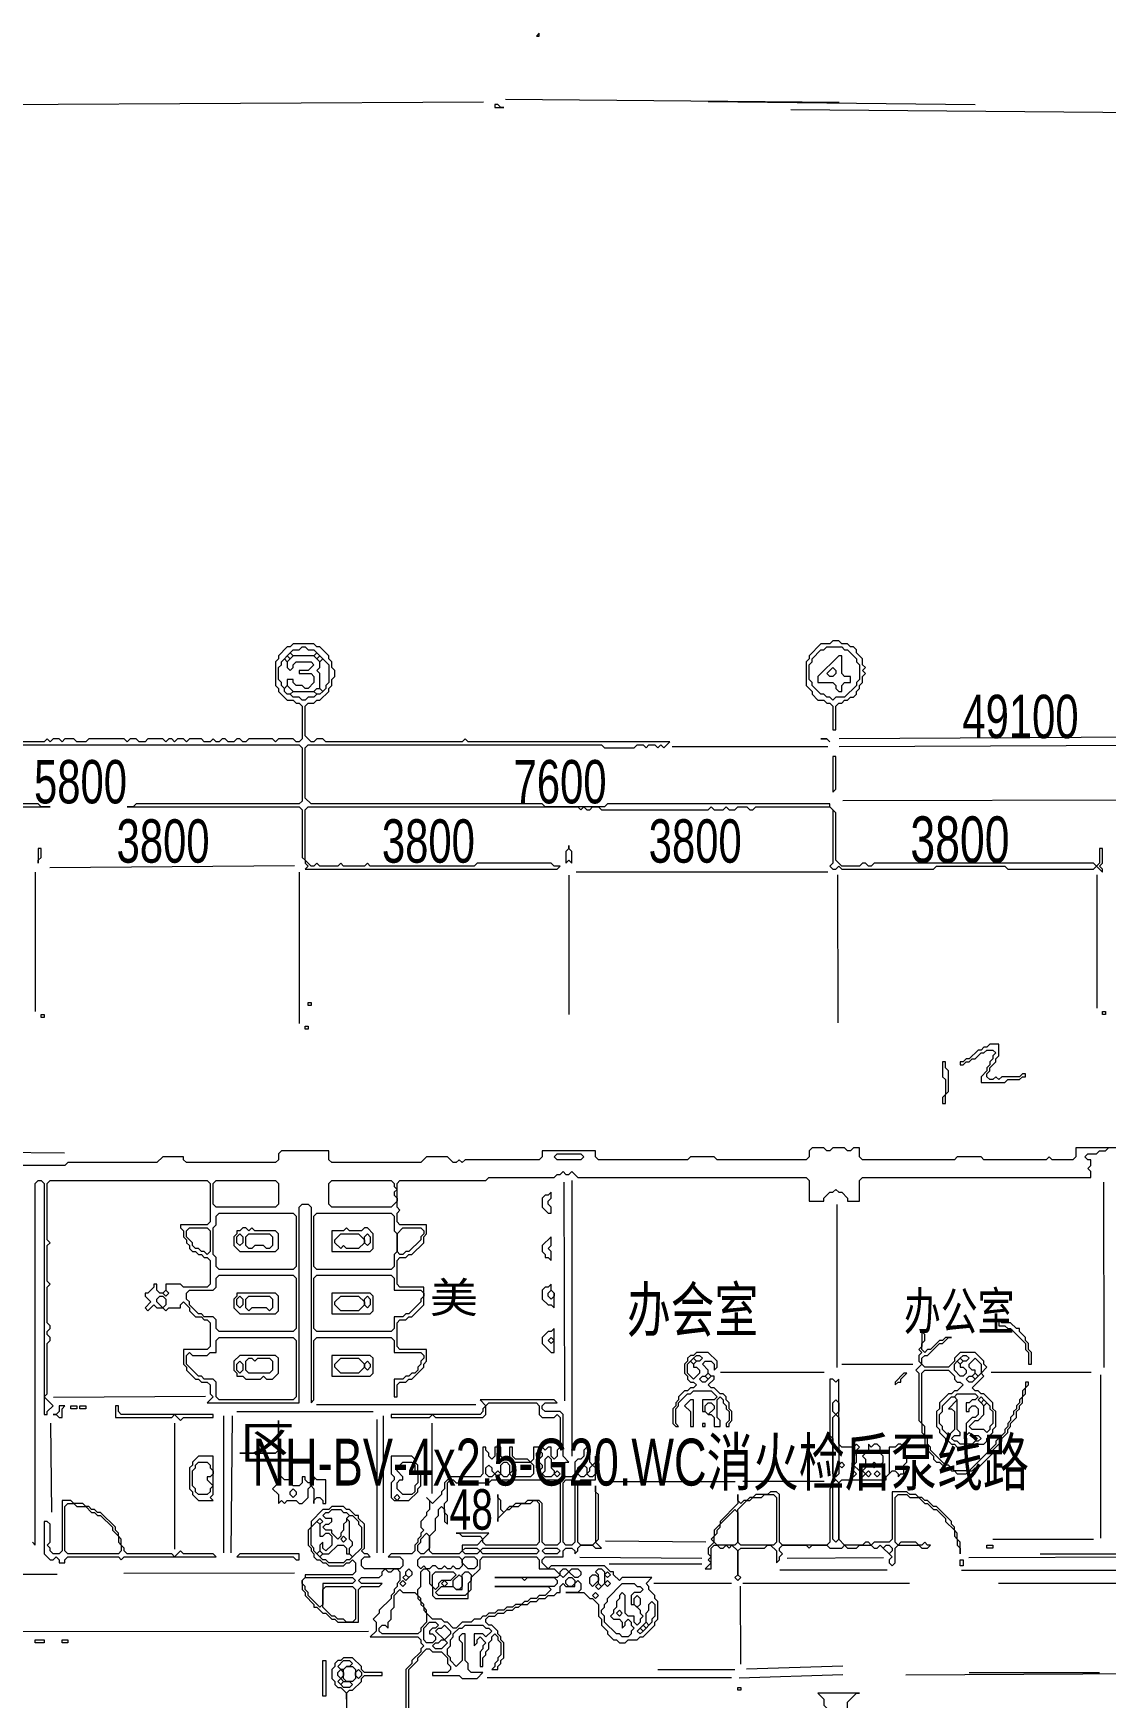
# Model space of a CAD drawing. Extents: x 10 to 1978, y 10 to 1392.
# Drawn here: x 586 to 948, y 828 to 1389 of the extents above; entities that cross this region are included whole.
import ezdxf

# ---------------------------------------------------------------- set-up
doc = ezdxf.new("R2010")
doc.units = 0
for name, color, linetype, lineweight in [('OCR_TEXT', 6, 'Continuous', 0), ('TRACE_CURVE', 6, 'Continuous', 0), ('TRACE_STRAIGHT', 5, 'Continuous', 0), ('TRACE_TEXT_SYMBOL', 6, 'Continuous', 0)]:
    doc.layers.add(name, color=color, linetype=linetype, lineweight=lineweight)
doc.styles.add('wqy-unicode', font='wqy-unicode.lff')

msp = doc.modelspace()

# ---------------------------------------------------------------- linework, layer by layer
at = {"layer": 'TRACE_CURVE', "color": 6}
for points in [[(685, 1150), (684, 1151), (682, 1151), (681, 1150), (680, 1150), (678, 1152), (678, 1162), (679, 1163), (681, 1163), (682, 1164), (683, 1164), (686, 1167), (686, 1168), (687, 1169), (687, 1171), (688, 1172), (688, 1174), (687, 1175), (687, 1177), (686, 1178), (686, 1179), (683, 1182), (682, 1182), (681, 1183), (674, 1183), (673, 1182), (672, 1182), (669, 1179), (669, 1178), (668, 1177), (668, 1169), (669, 1168), (669, 1167), (672, 1164), (674, 1164), (675, 1163), (676, 1163), (677, 1162), (677, 1151), (676, 1150), (675, 1150), (674, 1151), (669, 1151), (668, 1150), (667, 1151), (659, 1151), (658, 1150), (657, 1150), (656, 1151), (655, 1151), (654, 1150), (652, 1150), (651, 1151), (650, 1151), (649, 1150), (648, 1150), (647, 1151), (646, 1150), (644, 1150), (643, 1151), (639, 1151), (638, 1150), (637, 1151), (635, 1151)], [(545, 1149), (676, 1149), (677, 1148), (677, 1130), (676, 1129), (621, 1129), (620, 1128), (618, 1128), (676, 1128), (677, 1127), (677, 1111), (678, 1110), (678, 1109), (679, 1108), (678, 1107), (763, 1107), (764, 1108), (762, 1108), (761, 1109), (736, 1109), (735, 1108), (700, 1108), (699, 1109), (698, 1108), (691, 1108), (690, 1109), (689, 1108), (683, 1108), (682, 1109), (681, 1108), (680, 1108), (678, 1110), (678, 1127), (679, 1128), (770, 1128), (771, 1127), (772, 1128), (773, 1127), (774, 1127), (775, 1128), (777, 1128), (778, 1127), (814, 1127), (815, 1128), (816, 1127), (819, 1127), (820, 1128), (821, 1127), (823, 1127)], [(635, 1151), (634, 1150), (633, 1151), (632, 1151), (631, 1150), (630, 1151), (625, 1151), (624, 1150), (622, 1150), (621, 1151), (619, 1151), (618, 1150), (617, 1151), (605, 1151), (604, 1150), (601, 1150), (600, 1151), (597, 1151), (596, 1150), (595, 1151), (593, 1151), (592, 1150), (591, 1151), (590, 1150), (576, 1150)], [(823, 1127), (824, 1128), (827, 1128), (828, 1127), (829, 1127), (830, 1128), (855, 1128), (856, 1127), (856, 1109), (855, 1108), (856, 1107), (857, 1107), (858, 1108), (859, 1107), (890, 1107), (891, 1108), (914, 1108), (915, 1107), (944, 1107), (945, 1108), (947, 1106), (947, 1107), (946, 1108), (947, 1109), (947, 1114), (946, 1114), (946, 1109), (945, 1108), (944, 1109), (870, 1109), (869, 1108), (868, 1108), (867, 1109), (866, 1109), (865, 1108), (859, 1108), (857, 1110), (857, 1126), (855, 1128), (855, 1129), (780, 1129), (779, 1128), (759, 1128), (758, 1129), (680, 1129), (678, 1131), (678, 1148), (679, 1149), (778, 1149), (779, 1148), (789, 1148), (790, 1149), (792, 1149), (793, 1148), (794, 1149), (796, 1149), (797, 1148), (798, 1149), (799, 1148), (801, 1150), (733, 1150), (732, 1151), (731, 1150), (685, 1150)], [(561, 1128), (592, 1128), (589, 1128), (588, 1129), (543, 1129)], [(849, 1013), (848, 1012), (848, 1010), (847, 1009), (817, 1009), (816, 1010), (808, 1010), (807, 1009), (777, 1009), (776, 1010), (776, 1012), (758, 1012), (758, 1010), (757, 1009), (732, 1009), (731, 1008), (730, 1009), (729, 1008), (728, 1008), (726, 1010), (719, 1010), (717, 1008), (687, 1008), (686, 1009), (686, 1012), (670, 1012), (669, 1011), (669, 1009), (668, 1008), (638, 1008), (637, 1009), (637, 1010), (630, 1010), (628, 1008), (598, 1008), (597, 1007), (569, 1007)], [(955, 1013), (938, 1013), (938, 1010), (937, 1009), (930, 1009), (929, 1010), (928, 1009), (907, 1009), (906, 1010), (898, 1010), (897, 1009), (866, 1009), (865, 1010), (865, 1013), (863, 1013), (862, 1012), (861, 1012), (860, 1013), (856, 1013), (855, 1012), (854, 1012), (853, 1013), (849, 1013)], [(943, 1009), (942, 1009), (941, 1010), (942, 1011), (945, 1011), (946, 1012), (948, 1012), (949, 1013)], [(712, 934), (713, 935), (714, 935), (718, 939), (718, 940), (719, 941), (719, 945), (710, 945), (709, 946), (709, 954), (710, 955), (712, 955), (713, 956), (714, 956), (718, 960), (718, 966), (710, 966), (709, 967), (709, 975), (710, 976), (712, 976), (713, 977), (714, 977), (718, 981), (718, 983), (719, 984), (719, 987), (710, 987), (709, 988), (709, 991), (710, 992), (709, 993), (709, 1001), (710, 1002), (739, 1002), (740, 1003), (762, 1003), (763, 1004), (764, 1004), (765, 1005), (766, 1004), (767, 1004), (768, 1005), (770, 1003), (847, 1003), (848, 1002), (848, 995), (853, 995), (853, 996), (855, 998), (856, 998), (857, 999), (858, 998), (859, 998), (861, 996), (861, 995), (865, 995), (865, 1002), (866, 1003), (943, 1003), (943, 1005), (942, 1006), (943, 1007), (943, 1009)], [(586, 880), (587, 879), (587, 1001), (588, 1002), (589, 1002), (590, 1001), (590, 923), (591, 923), (591, 924), (593, 926), (590, 929), (591, 930), (591, 947), (592, 948), (592, 949), (591, 950), (591, 951), (592, 952), (592, 953), (591, 954), (591, 966), (592, 967), (591, 968), (591, 980), (592, 981), (591, 982), (591, 1001), (592, 1002), (645, 1002), (646, 1001), (646, 988), (645, 987), (636, 987), (636, 986), (637, 985), (637, 983), (638, 982), (638, 981), (639, 980), (639, 979), (640, 978), (641, 978), (642, 977), (643, 977), (644, 976), (645, 976), (646, 975), (646, 967), (645, 966), (637, 966), (636, 967), (631, 967), (631, 965), (630, 964), (629, 964), (628, 965), (628, 967), (627, 967), (627, 966), (625, 964), (624, 964)], [(624, 964), (624, 963), (626, 961), (624, 959), (625, 958), (627, 960), (628, 959), (630, 959), (631, 958), (632, 959), (636, 959), (636, 960), (637, 961), (639, 959), (639, 958), (641, 956), (643, 956), (644, 955), (645, 955), (646, 954), (646, 946), (645, 945), (637, 945), (637, 940), (638, 939), (638, 938), (641, 935), (642, 935), (643, 934), (645, 934), (646, 933), (646, 930), (647, 929), (645, 927), (676, 927), (676, 993), (677, 994), (679, 994), (680, 993), (680, 927), (681, 928), (681, 948), (682, 949), (707, 949), (708, 948), (708, 944), (717, 944), (718, 943), (718, 942), (717, 941), (717, 940), (716, 939), (716, 938), (715, 937), (714, 937), (713, 936), (712, 936), (711, 935), (708, 935), (708, 929), (709, 929), (709, 933), (710, 934), (712, 934)], [(855, 935), (855, 916), (856, 915), (856, 902), (857, 901), (856, 900), (856, 899), (855, 898), (855, 880), (854, 879), (839, 879), (838, 880), (838, 896), (837, 897), (835, 897), (834, 896), (830, 896), (829, 895), (828, 895), (827, 894), (826, 894), (825, 893), (824, 894), (824, 896), (824, 893), (818, 887), (818, 886), (816, 884), (816, 882), (815, 881), (816, 880), (814, 878), (814, 876), (815, 875), (814, 874), (815, 873), (813, 871), (815, 871), (815, 878), (816, 879), (817, 879), (818, 878), (819, 878), (820, 879), (821, 878), (822, 879), (824, 877), (824, 869), (823, 868), (824, 867), (825, 868), (824, 869), (824, 877), (825, 878), (833, 878), (834, 879), (835, 879), (837, 877), (837, 873), (838, 874), (838, 875), (839, 876), (838, 877), (838, 878)], [(856, 935), (855, 935)], [(886, 895), (885, 895), (884, 896), (882, 896), (881, 897), (876, 897), (876, 881), (875, 880), (870, 880), (869, 879), (868, 880), (867, 880), (866, 879), (860, 879), (858, 881), (858, 900), (859, 901), (874, 901), (874, 902), (876, 904), (877, 904), (878, 903), (878, 902), (879, 903), (880, 903), (880, 906), (881, 907), (881, 908), (880, 909), (880, 912), (879, 913), (878, 913), (877, 912), (875, 912), (875, 903), (874, 902), (873, 903), (873, 905), (872, 906), (873, 907), (873, 909), (872, 910), (872, 912), (871, 913), (870, 913), (869, 912), (868, 913), (868, 911), (866, 909), (867, 908), (867, 905), (866, 904), (865, 904), (863, 906), (864, 907), (864, 911), (865, 912), (864, 913), (863, 912), (859, 912), (858, 913), (858, 935), (857, 934), (856, 935)], [(737, 928), (739, 926), (738, 925), (738, 924), (737, 923), (707, 923), (707, 922), (720, 922), (721, 923), (722, 922), (738, 922), (739, 923), (739, 926), (740, 927), (756, 927), (757, 926), (757, 923), (758, 922), (762, 922), (763, 923), (764, 922), (764, 912), (763, 911), (763, 909), (762, 908), (761, 909), (761, 912), (760, 912), (759, 911), (758, 912), (755, 912), (755, 908), (754, 907), (753, 908), (749, 908), (748, 909), (748, 912), (747, 912), (747, 909), (746, 908), (745, 908), (744, 909), (744, 912), (742, 912), (742, 909), (741, 908), (740, 909), (740, 910), (739, 911), (739, 912), (738, 912), (738, 903), (737, 902), (727, 902), (725, 900), (725, 898), (724, 897), (724, 896), (721, 893), (719, 895), (720, 894), (720, 891), (719, 890), (719, 889)], [(774, 907), (774, 912), (773, 912), (772, 911), (772, 909), (771, 908), (770, 908), (769, 907), (769, 903), (768, 902), (766, 902), (765, 903), (765, 906), (766, 907), (767, 907), (765, 909), (765, 923), (764, 924), (759, 924), (758, 925), (758, 926), (759, 927), (763, 927), (762, 928), (737, 928)], [(775, 861), (777, 859), (777, 855), (778, 854), (778, 852), (780, 850), (780, 849), (782, 847), (783, 847), (784, 846), (786, 846), (787, 847), (790, 847), (791, 848), (792, 848), (796, 852), (796, 853), (797, 854), (797, 860), (796, 861), (796, 862), (794, 864), (794, 865), (793, 866), (795, 868), (785, 868), (784, 867), (782, 869), (782, 870), (781, 870), (779, 872), (761, 872), (760, 871), (758, 873), (758, 874), (759, 875), (765, 875), (765, 877), (766, 878), (768, 878), (769, 877), (769, 876), (770, 877), (770, 878), (771, 879), (775, 879), (776, 878), (778, 878), (776, 880), (777, 881), (777, 896), (776, 897), (776, 899), (776, 880), (775, 879), (771, 879), (770, 880), (770, 900), (771, 901), (776, 901), (776, 909), (776, 907), (775, 906), (774, 907)], [(726, 900), (727, 901), (728, 901), (729, 900), (740, 900), (741, 901), (763, 901), (764, 900), (764, 880), (763, 879), (759, 879), (758, 880), (758, 893), (757, 894), (753, 894), (752, 893), (749, 893), (748, 892), (747, 892), (745, 890), (744, 891), (744, 894), (743, 895), (743, 896), (743, 887), (743, 888), (746, 891), (747, 891), (748, 892), (750, 892), (751, 893), (754, 893), (755, 894), (756, 894), (757, 893), (757, 880), (756, 879), (739, 879), (738, 880), (738, 881), (740, 883), (729, 883), (730, 883), (731, 882), (737, 882), (738, 881), (736, 879), (731, 879), (731, 877), (730, 876), (721, 876), (720, 877), (720, 882), (722, 884), (722, 888), (723, 889), (723, 891), (724, 892), (725, 891), (725, 887), (726, 886), (726, 889), (725, 890), (725, 893)], [(725, 893), (726, 894), (726, 900)], [(838, 878), (839, 879), (847, 879), (848, 878), (849, 879), (854, 879), (855, 878), (859, 878), (860, 879), (861, 878), (864, 878), (865, 879), (869, 879), (870, 878), (871, 878), (872, 879), (876, 875), (875, 874), (875, 873), (876, 872), (877, 873), (877, 878), (878, 879), (885, 879), (886, 878), (888, 878), (889, 879), (888, 879), (887, 880), (886, 879), (885, 879), (884, 880), (879, 880), (878, 879), (877, 880), (877, 895), (878, 896), (881, 896), (882, 895), (885, 895), (887, 893), (888, 893), (890, 891), (891, 891), (894, 888), (894, 887), (897, 884), (897, 882), (898, 881), (898, 879), (899, 878), (899, 876), (899, 880), (898, 881), (898, 883), (897, 884), (897, 885), (896, 886), (896, 887), (891, 892), (890, 892), (888, 894), (887, 894), (886, 895)], [(719, 889), (717, 887), (717, 885), (718, 884), (717, 883), (717, 882), (716, 881), (716, 880), (715, 879), (715, 877), (714, 876), (707, 876), (706, 875), (710, 875), (711, 874), (711, 872), (710, 871), (698, 871), (697, 872), (697, 874), (698, 875), (700, 875), (699, 876), (698, 876), (697, 877), (698, 878), (698, 886), (696, 888), (696, 889), (695, 889), (693, 891), (692, 891), (691, 892), (687, 892), (686, 891), (684, 891), (680, 887), (680, 885), (679, 884), (679, 879), (680, 878), (680, 877), (681, 876), (681, 875), (682, 874), (683, 874), (684, 873), (685, 873), (686, 872), (691, 872), (692, 873), (693, 873), (694, 874), (695, 873), (695, 870), (694, 869), (678, 869), (678, 868), (677, 867), (677, 864), (678, 863), (678, 862), (681, 859), (681, 858)], [(681, 858), (682, 858), (684, 856), (685, 856), (687, 854), (688, 854), (689, 853), (696, 853), (696, 864), (697, 865), (703, 865), (704, 866), (697, 866), (696, 867), (697, 868), (703, 868), (704, 869), (704, 870), (705, 871), (706, 870), (707, 870), (708, 871), (709, 871), (710, 870), (710, 867), (709, 866), (709, 865), (708, 864), (708, 863), (707, 862), (707, 861), (703, 857), (703, 856), (701, 854), (702, 853), (702, 850), (700, 848), (716, 848), (717, 847), (717, 846), (718, 845), (717, 844), (717, 843), (714, 840), (714, 839), (712, 837), (712, 734)], [(737, 874), (738, 875), (756, 875), (757, 874), (757, 871), (762, 871), (764, 869), (763, 868), (742, 868), (751, 868), (752, 867), (753, 868), (762, 868), (763, 867), (763, 866), (762, 865), (742, 865), (760, 865), (761, 864), (759, 862), (757, 862), (756, 861), (754, 861), (753, 860), (752, 860), (751, 859), (749, 859), (748, 858), (746, 858), (745, 857), (743, 857), (742, 856), (740, 856), (739, 855), (738, 855), (737, 854), (735, 854), (734, 853), (731, 853), (729, 851), (728, 851), (726, 853), (725, 853), (724, 854), (721, 854), (719, 856), (719, 857), (718, 858), (718, 859), (717, 860), (717, 861), (716, 862), (716, 864), (717, 865), (717, 870), (718, 871), (719, 871), (720, 870), (720, 866), (721, 865), (721, 862), (722, 861), (733, 861), (733, 863)], [(733, 863), (734, 864), (734, 868), (737, 871), (737, 874)], [(737, 838), (738, 838), (738, 841), (739, 842), (739, 843), (740, 844), (740, 846), (741, 847), (741, 848), (742, 849), (743, 848), (743, 847), (744, 846), (744, 842), (743, 841), (743, 840), (742, 839), (742, 838), (741, 837), (743, 837), (743, 838), (744, 839), (744, 840), (745, 841), (745, 846), (744, 847), (744, 848), (743, 849), (743, 850), (741, 852), (740, 852), (739, 853), (739, 854), (740, 855), (742, 855), (743, 856), (745, 856), (746, 857), (748, 857), (749, 858), (750, 858), (751, 859), (753, 859), (754, 860), (756, 860), (757, 861), (759, 861), (760, 862), (762, 862), (763, 863), (764, 863), (764, 865), (765, 866), (766, 865), (769, 865), (769, 866), (770, 867), (771, 866), (771, 864), (770, 863), (766, 863), (772, 863), (774, 861), (775, 861)], [(713, 734), (713, 837), (716, 840), (716, 841), (719, 844), (720, 844), (721, 843), (724, 843), (726, 841), (726, 839), (727, 838), (727, 837), (726, 836), (721, 836), (721, 835), (730, 835), (731, 834), (736, 834), (738, 836), (734, 836), (733, 837), (733, 839), (732, 840), (732, 849), (731, 849), (730, 848), (730, 847), (731, 846), (731, 840), (729, 838), (727, 840), (727, 841), (726, 842), (726, 844), (727, 845), (727, 847), (728, 848), (728, 849), (730, 851), (731, 851), (732, 852), (738, 852), (739, 851), (740, 851), (741, 850), (739, 848), (738, 849), (735, 849), (735, 845), (736, 846), (736, 847), (737, 848), (739, 846), (738, 845), (738, 844), (737, 843), (737, 838)], [(692, 827), (692, 829), (693, 830), (694, 830), (697, 833), (697, 834), (698, 835), (704, 835), (704, 836), (698, 836), (697, 837), (697, 838), (694, 841), (691, 841), (690, 840), (689, 840), (688, 839), (688, 838), (687, 837), (687, 834), (688, 833), (688, 832), (689, 831), (690, 831), (692, 829), (692, 764)]]:
    msp.add_lwpolyline(points, dxfattribs=at)
for points in [[(672, 1179), (673, 1180), (674, 1179), (673, 1178)], [(676, 1181), (677, 1182), (678, 1182), (679, 1181), (681, 1181), (682, 1180), (681, 1179), (674, 1179), (673, 1180), (674, 1181)], [(681, 1179), (682, 1180), (683, 1179), (682, 1178)], [(670, 1177), (671, 1178), (672, 1177), (672, 1175), (673, 1174), (674, 1175), (674, 1176), (675, 1177), (680, 1177), (681, 1176), (679, 1174), (676, 1174), (676, 1173), (680, 1173), (681, 1172), (681, 1170), (679, 1168), (678, 1168), (677, 1169), (675, 1169), (674, 1170), (674, 1171), (672, 1171), (672, 1169), (671, 1168), (670, 1169), (670, 1170), (669, 1171), (669, 1175), (670, 1176)], [(671, 1178), (672, 1179), (673, 1178), (672, 1177)], [(682, 1178), (683, 1179), (684, 1178), (683, 1177)], [(683, 1177), (684, 1178), (686, 1176), (686, 1170), (685, 1169), (685, 1168), (684, 1167), (683, 1168), (683, 1173), (682, 1174), (683, 1175)], [(671, 1168), (672, 1169), (674, 1167), (673, 1166), (672, 1166), (671, 1167)], [(681, 1167), (682, 1168), (683, 1168), (684, 1167), (683, 1166), (682, 1166)], [(673, 1166), (674, 1167), (681, 1167), (682, 1166), (681, 1165), (679, 1165), (678, 1164), (677, 1164), (676, 1165), (674, 1165)], [(762, 1010), (763, 1011), (771, 1011), (772, 1010), (771, 1009), (763, 1009)], [(647, 1001), (648, 1002), (668, 1002), (669, 1001), (669, 994), (668, 993), (648, 993), (647, 994)], [(686, 1001), (687, 1002), (707, 1002), (708, 1001), (708, 1000), (709, 999), (708, 998), (708, 997), (709, 996), (709, 995), (707, 993), (687, 993), (686, 994)], [(648, 990), (649, 991), (674, 991), (675, 990), (675, 973), (674, 972), (649, 972), (648, 973), (648, 976), (647, 977), (647, 986), (648, 987)], [(681, 990), (682, 991), (707, 991), (708, 990), (708, 985), (709, 984), (709, 978), (708, 977), (708, 973), (707, 972), (682, 972), (681, 973)], [(638, 985), (639, 986), (645, 986), (646, 985), (646, 978), (645, 977), (644, 978), (643, 978), (642, 979), (641, 979), (640, 980), (640, 981), (638, 983)], [(711, 986), (717, 986), (718, 985), (718, 984), (717, 983), (717, 982), (713, 978), (712, 978), (711, 977), (710, 977), (709, 978), (709, 984)], [(648, 969), (649, 970), (674, 970), (675, 969), (675, 952), (674, 951), (649, 951), (648, 952), (648, 955), (647, 956), (644, 956), (643, 957), (642, 957), (639, 960), (639, 961), (638, 962), (638, 964), (639, 965), (647, 965), (648, 966)], [(681, 969), (682, 970), (707, 970), (708, 969), (708, 965), (717, 965), (718, 964), (718, 963), (717, 962), (717, 961), (713, 957), (712, 957), (711, 956), (708, 956), (708, 952), (707, 951), (682, 951), (681, 952)], [(628, 962), (629, 963), (630, 963), (631, 962), (631, 960), (630, 959), (628, 961)], [(630, 964), (631, 965), (632, 964), (631, 963)], [(648, 948), (649, 949), (674, 949), (675, 948), (675, 929), (674, 928), (649, 928), (648, 929), (648, 934), (647, 935), (644, 935), (643, 936), (642, 936), (638, 940), (638, 943), (639, 944), (640, 943), (645, 943), (646, 944), (648, 944)], [(856, 927), (857, 928), (858, 927), (858, 924), (857, 923), (856, 924)], [(856, 922), (857, 923), (858, 922), (858, 903), (857, 902), (856, 903)], [(756, 910), (757, 911), (758, 910), (758, 909), (757, 908), (756, 909)], [(739, 905), (740, 906), (741, 905), (741, 904), (742, 903), (741, 902), (740, 902), (739, 903)], [(744, 906), (745, 907), (746, 907), (747, 906), (747, 903), (746, 902), (745, 902), (744, 903)], [(748, 906), (749, 907), (754, 907), (755, 906), (755, 903), (754, 902), (748, 902), (747, 903), (748, 904)], [(756, 906), (757, 907), (758, 906), (758, 905), (757, 904), (756, 905)], [(759, 908), (760, 909), (761, 908), (761, 905), (762, 904), (762, 903), (761, 902), (759, 902), (758, 903), (759, 904)], [(770, 905), (771, 906), (772, 906), (773, 905), (773, 903), (772, 902), (771, 902), (770, 903)], [(774, 905), (775, 906), (776, 905), (776, 903), (775, 902), (774, 902), (773, 903), (774, 904)], [(858, 906), (859, 907), (860, 906), (859, 905)], [(869, 906), (870, 907), (871, 906), (870, 905)], [(742, 903), (743, 904), (744, 903), (743, 902)], [(762, 903), (763, 904), (764, 903), (763, 902)], [(765, 900), (766, 901), (768, 901), (769, 900), (769, 880), (768, 879), (766, 879), (765, 880)], [(856, 900), (857, 901), (858, 900), (858, 881), (857, 880), (856, 881)], [(862, 903), (863, 904), (864, 903), (863, 902)], [(865, 903), (866, 904), (867, 903), (866, 902)], [(867, 903), (868, 904), (869, 903), (868, 902)], [(870, 903), (871, 904), (872, 903), (871, 902)], [(832, 895), (833, 896), (836, 896), (837, 895), (837, 880), (836, 879), (825, 879), (824, 880), (824, 891), (827, 894), (828, 894), (829, 895)], [(682, 887), (683, 888), (684, 887), (683, 886)], [(686, 890), (687, 891), (690, 891), (691, 890), (692, 890), (693, 889), (692, 888), (692, 887), (691, 886), (691, 884), (690, 883), (690, 882), (689, 881), (687, 883), (687, 884), (685, 884), (684, 885), (685, 886), (686, 886), (687, 887), (687, 888), (685, 888), (684, 889), (685, 890)], [(692, 888), (693, 889), (694, 889), (696, 887), (696, 886), (697, 885), (697, 878), (694, 875), (693, 876), (693, 878), (694, 879), (694, 880), (693, 881), (693, 887)], [(823, 891), (824, 890), (824, 880), (823, 879), (817, 879), (816, 880), (816, 882), (817, 883), (817, 884), (818, 885), (818, 886)], [(682, 887), (683, 886), (683, 882), (684, 882), (685, 883), (686, 883), (687, 882), (687, 879), (685, 877), (684, 878), (684, 880), (683, 879), (683, 877), (682, 876), (681, 877), (681, 878), (680, 879), (680, 885)], [(690, 881), (691, 882), (692, 881), (691, 880)], [(719, 883), (720, 882), (720, 878), (718, 876), (717, 876), (716, 877), (716, 879), (717, 880), (717, 881)], [(682, 876), (683, 877), (684, 876), (683, 875)], [(689, 879), (691, 879), (692, 878), (692, 876), (693, 876), (694, 875), (693, 874), (692, 874), (691, 873), (686, 873), (685, 874), (684, 874), (683, 875), (684, 876), (686, 876)], [(731, 877), (732, 878), (736, 878), (737, 877), (736, 876), (732, 876)], [(737, 877), (738, 878), (756, 878), (757, 877), (756, 876), (738, 876)], [(758, 877), (759, 878), (763, 878), (764, 877), (763, 876), (759, 876)], [(873, 878), (874, 879), (875, 879), (876, 878), (876, 877), (875, 876)], [(712, 870), (713, 871), (714, 870), (714, 869), (713, 868), (712, 869)], [(716, 874), (717, 875), (730, 875), (731, 874), (731, 872), (730, 871), (729, 871), (728, 872), (727, 871), (726, 871), (725, 872), (724, 871), (723, 871), (722, 872), (721, 872), (720, 871), (719, 871), (718, 872), (717, 871), (716, 872)], [(731, 874), (732, 875), (735, 875), (736, 874), (736, 872), (735, 871), (733, 871), (731, 873)], [(764, 870), (765, 871), (766, 871), (767, 870), (765, 868), (764, 869)], [(767, 870), (768, 871), (770, 871), (771, 870), (771, 869), (770, 868), (769, 868)], [(776, 870), (777, 871), (778, 871), (779, 870), (779, 866), (778, 865), (777, 866), (777, 869)], [(677, 867), (678, 868), (694, 868), (695, 867), (694, 866), (684, 866), (684, 859), (683, 858), (679, 862), (679, 863), (678, 864), (678, 865), (677, 866)], [(684, 864), (685, 865), (694, 865), (695, 864), (695, 854), (694, 853), (692, 853), (691, 854), (689, 854), (688, 855), (687, 855), (684, 858)], [(710, 866), (711, 867), (712, 866), (711, 865)], [(711, 868), (712, 869), (713, 868), (712, 867)], [(721, 869), (722, 870), (728, 870), (729, 869), (727, 867), (724, 867), (723, 866), (723, 865), (722, 864), (721, 865)], [(731, 869), (732, 870), (733, 870), (734, 869), (734, 867), (733, 866), (733, 863), (732, 862), (723, 862), (722, 863), (724, 865), (728, 865), (729, 864), (731, 864)], [(724, 866), (725, 867), (726, 866), (725, 865)], [(730, 869), (731, 868), (731, 865), (730, 864), (729, 864), (728, 865), (728, 867)], [(766, 867), (767, 868), (768, 868), (769, 867), (769, 866), (768, 865), (767, 865), (766, 866)], [(774, 868), (775, 869), (776, 869), (777, 868), (777, 867), (775, 865), (774, 866)], [(776, 865), (777, 866), (778, 865), (777, 864)], [(785, 866), (789, 866), (790, 865), (791, 865), (792, 864), (791, 863), (789, 863), (788, 862), (788, 859), (789, 859), (791, 857), (791, 856), (792, 855), (791, 854), (791, 853), (790, 852), (789, 853), (789, 855), (787, 855), (786, 856), (786, 862), (785, 863), (784, 862), (784, 861), (783, 860), (783, 858), (782, 857), (782, 856), (781, 855), (782, 854), (784, 854), (785, 853), (785, 851), (786, 852), (786, 853), (787, 854), (788, 853), (788, 852), (789, 851), (788, 850), (788, 849), (787, 848), (785, 848), (784, 849), (783, 849), (779, 853), (779, 855), (778, 856), (778, 857), (779, 858), (779, 859), (780, 860), (780, 861)], [(779, 869), (780, 870), (781, 869), (780, 868)], [(779, 866), (780, 867), (781, 866), (780, 865)], [(710, 864), (711, 863), (715, 863), (716, 862), (716, 861), (717, 860), (717, 859), (718, 858), (718, 857), (719, 856), (719, 853), (717, 851), (717, 850), (716, 849), (704, 849), (703, 850), (703, 851), (704, 852), (705, 852), (706, 851), (706, 853), (707, 854), (707, 857), (708, 858), (708, 862)], [(775, 862), (776, 863), (777, 862), (776, 861)], [(789, 861), (790, 862), (791, 861), (791, 859), (790, 858), (789, 859)], [(794, 859), (795, 860), (796, 859), (796, 855), (795, 854), (795, 853), (794, 852), (793, 853), (793, 856), (794, 857)], [(783, 856), (784, 857), (785, 856), (784, 855)], [(720, 853), (722, 853), (723, 852), (722, 851), (721, 851), (720, 850), (720, 849), (721, 849), (722, 848), (722, 847), (721, 846), (719, 846), (718, 847), (718, 851)], [(724, 851), (725, 852), (727, 850), (727, 849), (725, 847), (722, 850), (723, 851)], [(790, 850), (791, 851), (792, 850), (791, 849)], [(791, 851), (792, 852), (793, 851), (792, 850)], [(792, 852), (793, 853), (794, 852), (793, 851)], [(723, 846), (724, 847), (725, 847), (726, 846), (724, 844), (722, 844), (721, 845), (722, 846)], [(691, 840), (693, 840), (694, 839), (693, 838), (692, 838), (691, 837), (690, 837), (689, 838)], [(689, 836), (690, 837), (691, 836), (691, 835), (690, 834), (689, 835)], [(691, 837), (692, 838), (694, 838), (695, 837), (695, 834), (694, 833), (692, 833), (691, 834)], [(695, 836), (696, 837), (697, 836), (697, 835), (696, 834), (695, 835)], [(689, 833), (690, 834), (691, 833), (690, 832)], [(690, 832), (691, 833), (693, 833), (694, 832), (693, 831), (691, 831)]]:
    msp.add_lwpolyline(points, close=True, dxfattribs=at)
at = {"layer": 'TRACE_STRAIGHT', "color": 5}
for p, q in [((459.38, 1364.36), (738.13, 1365.93)), ((745.61, 1366.82), (858.13, 1365.74)), ((814, 1366), (904, 1365)), ((841.87, 1363.28), (961.88, 1362.25)), ((858.13, 1151.15), (1123.13, 1152.58)), ((801.87, 1148.37), (854.38, 1148.43)), ((858.13, 1148.4), (1123.13, 1149.42)), ((859.37, 1130.15), (1123.12, 1130.9)), ((591.89, 1107.57), (674.4, 1108.25)), ((587, 1106), (587, 1059)), ((676, 1106), (676, 1055)), ((767, 1105), (767, 1058)), ((769.38, 1106.12), (854.38, 1106.12)), ((857.64, 1105.13), (857.7, 1055.12)), ((945.13, 1060.12), (945.17, 1105.13)), ((480.61, 1012.81), (596.87, 1011.28)), ((765.26, 1001.37), (765.5, 927.62)), ((768, 1002), (768, 909)), ((947.37, 1001.38), (947.4, 938.88)), ((857.36, 993.88), (857.41, 938.88)), ((859, 940), (883, 940)), ((818.12, 937.31), (853.12, 937.31)), ((909.37, 937.33), (943.12, 937.33)), ((946.3, 936.37), (946.31, 881.37)), ((593.12, 928.88), (644.37, 929.23)), ((650.44, 922.62), (650.47, 876.37)), ((653.04, 876.38), (653.49, 922.62)), ((655, 924), (701, 924)), ((681.88, 926.38), (735.62, 926.38)), ((702.31, 876.37), (702.36, 921.38)), ((704.43, 876.37), (704.48, 922.62)), ((592.12, 920.13), (592.49, 890.12)), ((634.05, 877.62), (634.06, 920.13)), ((720.88, 896.37), (720.91, 920.12)), ((778.12, 900.47), (823.12, 900.42)), ((825.62, 900.52), (853.13, 900.5)), ((779.38, 880.42), (813.12, 880.12)), ((910, 881), (944, 881)), ((926, 876), (969, 876)), ((770.62, 874.93), (811.87, 874.58)), ((780.62, 872.62), (811.88, 872.62)), ((838.12, 870.61), (874.38, 870.61)), ((840.62, 874.61), (873.13, 874.82)), ((899.37, 870.48), (993.12, 870.52)), ((901.88, 874.78), (988.13, 875.08)), ((545.63, 869.15), (594.38, 869.21)), ((616.87, 869.57), (674.37, 869.66)), ((795.62, 866.12), (821.88, 866.12)), ((824.8, 865.13), (824.89, 838.87)), ((825.62, 866.13), (881.88, 866.1)), ((911.87, 866.1), (978.13, 866.11)), ((571.62, 849.85), (699.38, 849.96)), ((797, 837), (823, 837)), ((826.85, 837.25), (859.39, 838.22)), ((739.37, 834.32), (821.88, 834.36)), ((824.41, 834.19), (859.37, 835.35)), ((880.61, 835.26), (995.62, 835.91)), ((902, 836), (946, 836))]:
    msp.add_line(p, q, dxfattribs=at)
at = {"layer": 'TRACE_TEXT_SYMBOL', "color": 6}
for points in [[(757, 1389), (756, 1388), (757, 1388)], [(742, 1365), (742, 1364), (745, 1364), (744, 1364), (743, 1365)], [(856, 1184), (855, 1183), (852, 1183), (848, 1179), (848, 1178), (847, 1177), (847, 1169), (849, 1167), (849, 1166), (851, 1164), (853, 1164), (854, 1163), (855, 1163), (856, 1162), (856, 1154), (857, 1154), (857, 1162), (858, 1163), (859, 1163), (860, 1164), (861, 1164), (862, 1165), (863, 1165), (864, 1166), (864, 1167), (865, 1168), (865, 1169), (866, 1170), (866, 1172), (867, 1173), (866, 1174), (867, 1175), (866, 1176), (866, 1178), (864, 1180), (864, 1181), (863, 1182), (862, 1182), (861, 1183), (859, 1183), (858, 1184)], [(853, 1181), (854, 1182), (859, 1182), (860, 1181), (861, 1181), (864, 1178), (864, 1177), (865, 1176), (865, 1171), (864, 1170), (864, 1169), (860, 1165), (857, 1165), (856, 1164), (855, 1165), (854, 1165), (853, 1166), (852, 1166), (849, 1169), (849, 1170), (848, 1171), (848, 1176), (849, 1177), (849, 1178), (852, 1181)], [(858, 1179), (851, 1172), (851, 1170), (856, 1170), (857, 1169), (857, 1168), (858, 1167), (859, 1167), (859, 1169), (860, 1170), (862, 1170), (862, 1172), (860, 1172), (859, 1173), (859, 1179)], [(856, 1175), (857, 1174), (857, 1173), (856, 1172), (855, 1172), (854, 1173)], [(852, 1151), (854, 1151), (855, 1150), (854, 1151)], [(856, 1145), (856, 1133), (857, 1134), (857, 1145)], [(588, 1114), (588, 1109), (588, 1110), (589, 1111), (589, 1114)], [(767, 1115), (767, 1114), (766, 1113), (766, 1109), (767, 1110), (768, 1109), (768, 1113), (767, 1114)], [(679, 1062), (680, 1062), (680, 1061), (679, 1061)], [(589, 1058), (590, 1058), (590, 1057), (589, 1057)], [(947, 1059), (948, 1059), (948, 1058), (947, 1058)], [(678, 1054), (679, 1054), (679, 1053), (678, 1053)], [(909, 1048), (908, 1047), (907, 1047), (906, 1046), (905, 1046), (902, 1043), (901, 1043), (900, 1042), (899, 1042), (899, 1041), (900, 1041), (901, 1042), (902, 1042), (903, 1043), (904, 1043), (906, 1045), (907, 1045), (908, 1046), (910, 1046), (911, 1045), (910, 1044), (910, 1043), (909, 1042), (909, 1041), (908, 1040), (908, 1039), (906, 1037), (906, 1035), (914, 1035), (915, 1036), (919, 1036), (920, 1037), (921, 1037), (921, 1038), (920, 1038), (919, 1037), (913, 1037), (912, 1036), (911, 1037), (910, 1036), (909, 1036), (908, 1037), (908, 1038), (909, 1039), (909, 1040), (911, 1042), (911, 1043), (912, 1044), (912, 1048)], [(893, 1042), (893, 1037), (894, 1036), (894, 1031), (893, 1030), (893, 1028), (894, 1028), (894, 1031), (895, 1032), (895, 1039), (894, 1040), (894, 1042)], [(761, 998), (760, 997), (759, 997), (758, 996), (758, 993), (760, 991), (761, 991), (761, 993), (760, 994), (760, 995), (761, 996)], [(657, 986), (656, 985), (655, 985), (655, 984), (654, 983), (654, 980), (656, 978), (668, 978), (669, 979), (669, 984), (668, 985), (661, 985), (660, 986), (659, 985), (658, 986)], [(655, 983), (656, 984), (657, 983), (657, 981), (656, 980), (655, 981)], [(658, 983), (659, 984), (666, 984), (667, 983), (667, 980), (666, 979), (665, 979), (664, 980), (661, 980), (660, 979), (659, 979), (658, 980)], [(692, 986), (691, 985), (687, 985), (687, 978), (700, 978), (701, 979), (701, 984), (699, 986), (698, 986), (697, 985), (693, 985)], [(690, 984), (696, 984), (698, 982), (698, 981), (696, 979), (692, 979), (691, 980), (690, 979), (688, 981), (688, 982)], [(698, 983), (699, 984), (700, 983), (700, 981), (699, 980), (698, 981)], [(761, 983), (758, 980), (758, 978), (759, 977), (759, 976), (760, 976), (761, 975), (761, 978), (760, 979), (761, 980)], [(761, 967), (760, 966), (759, 966), (758, 965), (758, 962), (760, 960), (761, 960), (762, 959), (762, 964), (761, 965)], [(655, 964), (655, 963), (654, 962), (654, 959), (656, 957), (668, 957), (669, 958), (669, 963), (668, 964)], [(655, 962), (656, 963), (657, 962), (657, 960), (656, 959), (655, 960)], [(658, 962), (659, 963), (666, 963), (667, 962), (667, 959), (666, 958), (665, 959), (660, 959), (659, 958), (658, 959)], [(687, 964), (687, 957), (700, 957), (701, 958), (701, 963), (700, 964)], [(690, 963), (696, 963), (698, 961), (698, 960), (696, 958), (690, 958), (688, 960), (688, 961)], [(698, 962), (699, 963), (700, 962), (700, 960), (699, 959), (698, 960)], [(760, 964), (761, 965), (762, 964), (762, 963), (761, 962), (760, 963)], [(912, 955), (912, 953), (914, 953), (915, 952), (916, 952), (921, 947), (921, 945), (922, 944), (922, 940), (923, 940), (923, 944), (922, 945), (922, 947), (921, 948), (921, 949), (919, 951), (919, 952), (918, 952), (916, 954), (913, 954)], [(762, 952), (761, 951), (760, 951), (758, 949), (758, 947), (761, 944), (762, 944)], [(760, 948), (761, 949), (762, 948), (761, 947)], [(656, 943), (654, 941), (654, 938), (655, 937), (655, 936), (657, 936), (658, 935), (663, 935), (664, 936), (665, 935), (667, 935), (669, 937), (669, 942), (668, 943)], [(655, 940), (656, 941), (657, 940), (657, 938), (656, 937), (655, 938)], [(658, 941), (659, 942), (660, 942), (661, 941), (662, 942), (666, 942), (667, 941), (667, 938), (666, 937), (659, 937), (658, 938)], [(687, 943), (687, 936), (700, 936), (701, 937), (701, 942), (700, 943)], [(690, 942), (696, 942), (698, 940), (698, 939), (696, 937), (690, 937), (688, 939), (688, 940)], [(698, 940), (699, 941), (700, 940), (700, 939), (699, 938), (698, 939)], [(807, 940), (808, 941), (809, 940), (809, 939), (810, 939), (811, 938), (811, 937), (809, 935), (807, 937)], [(808, 941), (809, 942), (810, 941), (809, 940)], [(809, 942), (810, 943), (811, 943), (812, 942), (811, 941), (810, 941)], [(897, 940), (898, 941), (899, 940), (899, 939), (900, 939), (901, 938), (901, 937), (900, 936), (899, 936), (897, 938)], [(898, 941), (899, 942), (900, 941), (899, 940)], [(899, 942), (900, 943), (901, 943), (902, 942), (901, 941), (900, 941)], [(904, 942), (906, 940), (906, 937), (905, 936), (904, 937), (904, 938), (903, 938), (902, 939), (902, 940)], [(811, 935), (812, 936), (813, 936), (814, 935), (813, 934), (812, 934)], [(813, 936), (814, 937), (815, 936), (814, 935)], [(880, 937), (877, 934), (877, 933), (878, 934), (879, 934), (879, 935), (881, 937)], [(901, 935), (902, 936), (903, 936), (904, 935), (903, 934), (902, 934)], [(903, 936), (904, 937), (905, 936), (904, 935)], [(808, 928), (806, 926), (808, 924), (808, 919), (809, 919), (809, 928)], [(813, 926), (814, 927), (815, 927), (816, 926), (816, 925), (814, 923), (813, 924)], [(896, 929), (897, 929), (898, 928), (895, 925), (896, 925), (897, 924), (897, 918), (895, 916), (893, 918), (893, 919), (892, 920), (892, 923), (893, 924), (893, 926)], [(897, 929), (898, 930), (904, 930), (905, 929), (904, 928), (903, 928), (902, 927), (901, 927), (901, 924), (902, 924), (902, 925), (903, 926), (904, 926), (905, 925), (905, 923), (904, 922), (903, 922), (901, 920), (901, 916), (902, 917), (903, 916), (905, 916), (906, 915), (905, 914), (904, 914), (903, 913), (899, 913), (898, 914), (897, 914), (896, 915), (897, 916), (899, 916), (899, 917), (898, 918), (898, 928)], [(907, 926), (908, 927), (909, 926), (909, 925), (910, 924), (910, 920), (909, 919), (909, 918), (908, 917), (907, 918), (903, 918), (902, 919), (904, 921), (905, 921), (907, 923)], [(905, 928), (906, 929), (907, 928), (906, 927)], [(906, 927), (907, 928), (908, 927), (907, 926)], [(595, 926), (595, 924), (594, 923), (593, 923), (594, 923), (595, 922), (596, 922), (596, 925), (597, 926)], [(599, 926), (601, 926), (601, 925), (599, 925)], [(602, 926), (604, 926), (604, 925), (602, 925)], [(614, 926), (614, 922), (633, 922), (634, 923), (636, 921), (637, 922), (647, 922), (647, 923), (616, 923), (615, 924), (615, 926)], [(669, 921), (669, 911), (668, 910), (656, 910), (668, 910), (669, 911)], [(812, 920), (812, 919), (813, 919), (813, 920)], [(642, 909), (640, 907), (640, 906), (639, 905), (639, 898), (640, 897), (640, 896), (642, 894), (647, 894), (646, 895), (647, 896), (647, 909)], [(641, 906), (642, 907), (645, 907), (646, 906), (646, 905), (647, 904), (647, 903), (646, 902), (645, 902), (645, 901), (647, 899), (646, 898), (646, 897), (645, 896), (642, 896), (641, 897), (641, 898), (640, 899), (640, 904), (641, 905)], [(707, 909), (707, 903), (708, 902), (708, 901), (707, 900), (707, 895), (708, 894), (713, 894), (716, 897), (716, 898), (717, 899), (717, 903), (716, 904), (716, 906), (715, 907), (715, 908), (714, 909)], [(711, 907), (714, 907), (715, 906), (715, 904), (716, 903), (716, 900), (715, 899), (715, 897), (714, 896), (711, 896), (709, 898), (709, 900), (710, 901), (711, 901), (711, 902), (709, 904), (709, 905)], [(669, 902), (669, 900), (667, 898), (669, 896), (669, 893), (670, 894), (671, 893), (672, 894), (675, 894), (676, 893), (677, 893), (679, 895), (679, 898), (680, 899), (681, 898), (681, 893), (681, 894), (682, 895), (683, 895), (684, 894), (684, 893), (685, 893), (685, 901), (682, 901), (681, 902), (681, 901), (680, 900), (679, 900), (678, 901), (678, 902), (677, 902), (677, 900), (676, 899), (674, 899), (673, 900), (673, 901), (671, 901), (670, 902)], [(596, 894), (596, 877), (595, 876), (593, 876), (592, 877), (592, 878), (591, 879), (592, 880), (592, 886), (591, 887), (590, 887), (590, 876), (592, 874), (593, 874), (594, 875), (595, 874), (595, 873), (597, 873), (597, 874), (598, 875), (615, 875), (616, 874), (617, 875), (648, 875), (647, 876), (637, 876), (636, 877), (634, 875), (633, 876), (618, 876), (617, 877), (617, 878), (616, 879), (616, 881), (615, 882), (615, 883), (614, 884), (614, 885), (609, 890), (608, 890), (607, 891), (606, 891), (605, 892), (604, 892), (603, 893), (600, 893), (599, 894)], [(597, 892), (598, 893), (600, 893), (601, 892), (604, 892), (606, 890), (607, 890), (608, 889), (609, 889), (613, 885), (613, 884), (615, 882), (615, 880), (616, 879), (616, 877), (615, 876), (598, 876), (597, 877)], [(673, 897), (674, 898), (675, 897), (675, 896), (674, 895), (673, 896)], [(708, 895), (709, 896), (710, 895), (709, 894)], [(656, 876), (655, 875), (674, 875), (675, 874), (676, 874), (676, 876)], [(908, 879), (910, 879), (910, 878), (908, 878)], [(899, 874), (900, 874), (900, 872), (899, 872)], [(587, 847), (590, 847), (590, 846), (587, 846)], [(596, 847), (598, 847), (598, 846), (596, 846)], [(684, 840), (685, 840), (685, 828), (684, 828)], [(824, 831), (825, 831), (825, 830), (824, 830)], [(851, 829), (853, 827), (853, 825), (854, 824), (853, 823), (853, 821), (850, 818), (848, 818), (848, 812), (865, 812), (866, 813), (865, 814), (865, 815), (866, 816), (865, 817), (864, 817), (861, 820), (861, 822), (860, 823), (861, 824), (861, 826), (864, 829), (865, 829)]]:
    msp.add_lwpolyline(points, close=True, dxfattribs=at)
for points in [[(886, 951), (886, 946), (885, 945), (886, 944), (885, 943), (885, 941), (886, 940), (884, 938), (885, 937), (885, 921), (886, 920), (886, 917), (887, 916), (887, 913), (888, 912), (888, 911), (890, 909), (890, 908), (891, 907), (892, 907), (894, 905), (895, 905), (896, 904), (897, 904), (898, 903), (901, 903), (902, 904), (903, 904), (904, 905), (905, 905), (910, 910), (910, 911), (913, 914), (913, 915), (915, 917), (915, 918), (916, 919), (916, 920), (918, 922), (918, 924), (919, 925), (919, 926), (920, 927), (920, 929), (921, 930), (921, 932), (922, 933), (922, 934), (921, 934), (921, 932), (920, 931), (920, 929), (919, 928), (919, 927), (918, 926), (918, 925), (917, 924), (917, 923), (916, 922), (916, 921), (915, 920), (915, 919), (914, 918), (914, 917)], [(895, 939), (887, 939), (886, 940), (886, 942), (887, 943), (888, 943), (892, 947), (893, 947), (895, 949), (896, 949), (894, 949), (893, 948), (892, 948), (889, 945), (888, 945), (887, 944), (886, 945), (886, 947), (887, 948), (887, 950), (886, 951)], [(810, 944), (809, 943), (808, 943), (807, 942), (807, 941), (806, 940), (806, 937), (807, 936), (807, 935), (808, 934), (809, 934), (810, 933), (809, 932), (808, 932), (807, 931), (806, 931), (804, 929), (804, 928), (803, 927), (803, 926), (802, 925), (802, 920), (803, 919), (804, 919), (803, 920), (803, 925), (804, 926), (804, 927), (807, 930), (808, 930), (809, 931), (815, 931), (817, 929), (816, 928), (812, 928), (812, 924), (813, 924), (814, 923), (815, 923), (816, 922), (816, 919), (818, 919), (818, 921), (817, 922), (817, 928), (818, 929), (819, 928), (819, 927), (820, 926), (820, 925), (821, 924), (821, 921), (820, 920), (820, 919), (821, 919), (821, 920), (822, 921), (822, 924), (821, 925), (821, 927), (820, 928), (820, 929), (819, 930), (818, 930)], [(818, 930), (816, 932), (815, 932), (814, 933), (816, 935), (816, 936), (815, 936), (814, 937), (814, 938), (812, 940), (813, 941), (815, 941), (816, 940), (816, 938), (817, 939), (817, 941), (814, 944), (810, 944)], [(914, 917), (911, 914), (911, 913), (902, 904), (897, 904), (895, 906), (894, 906), (889, 911), (889, 912), (888, 913), (888, 915), (887, 916), (887, 919), (886, 920), (886, 937), (887, 938), (895, 938), (897, 936), (897, 935), (898, 934), (899, 934), (900, 933), (898, 931), (897, 931), (896, 930), (895, 930), (892, 927), (892, 925), (891, 924), (891, 919), (892, 918), (892, 917), (894, 915), (894, 914), (895, 914), (896, 913), (897, 913), (898, 912), (904, 912), (905, 913), (907, 913), (908, 914), (908, 915), (910, 917), (910, 918), (911, 919), (911, 924), (910, 925), (910, 927), (907, 930), (906, 930), (905, 931), (904, 931), (903, 932), (907, 936), (906, 937), (908, 939), (907, 940), (907, 941), (904, 944), (899, 944), (897, 942), (897, 941), (895, 939)]]:
    msp.add_lwpolyline(points, dxfattribs=at)

# ---------------------------------------------------------------- texts
at = {"layer": 'OCR_TEXT', "color": 6, "style": 'wqy-unicode'}
for s, height, width, p in [('49100', 14.642, 0.72, (899.71, 1151.2)), ('5800', 14.642, 0.72, (586.56, 1129.2)), ('7600', 14.642, 0.72, (748.33, 1129.2)), ('3800', 14.642, 0.72, (614.41, 1109.2)), ('3800', 14.642, 0.72, (703.91, 1109.2)), ('3800', 14.642, 0.72, (793.91, 1109.2)), ('3800', 15.618, 0.72, (882.17, 1109.21)), ('美', 10.33, 1.164121, (720, 957.3)), ('办会室', 15.026, 0.72, (786.58, 950.89)), ('办公室', 12.654, 0.72, (879.99, 951.59)), ('区', 11.2, 1.236686, (656, 907.86)), ('NH-BV-4x2.5-G20.WC消火检后泵线路', 15.8172, 0.72, (660.26, 899.07)), ('48', 13.666, 0.72, (726.72, 884.18))]:
    msp.add_text(s, height=height, dxfattribs=dict(at, width=width)).set_placement(p)

doc.saveas('drawing.dxf')
